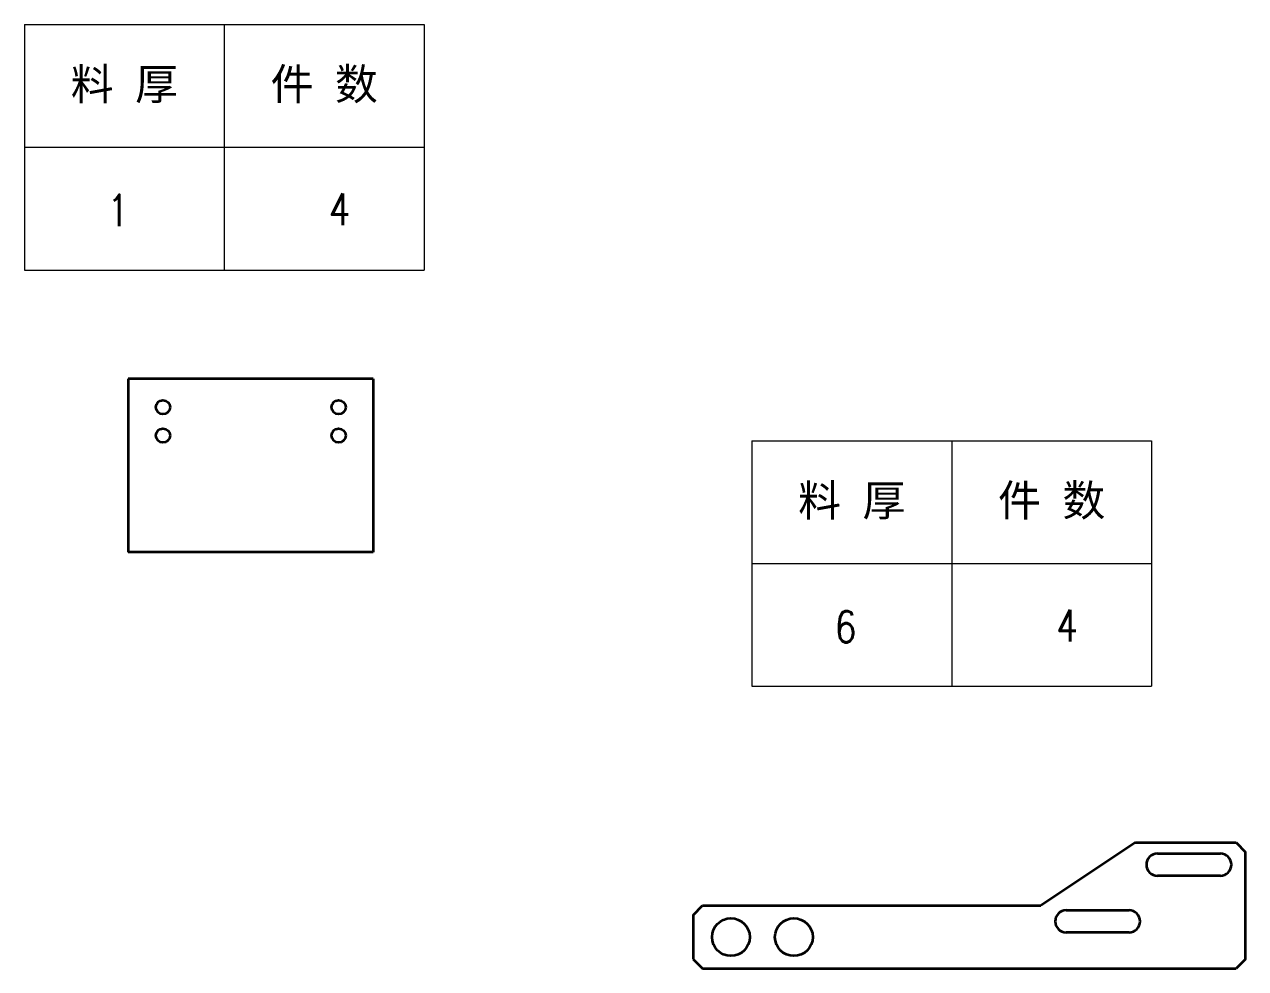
# Model space of a CAD drawing. Header units: millimetres. Extents: x -24576 to 201447, y -42879 to 13513.
# Drawn here: x 39760.6 to 40148.5, y 6594.4 to 6894.2 of the extents above; entities that cross this region are included whole.
import ezdxf
from ezdxf.enums import TextEntityAlignment as Align

# ---------------------------------------------------------------- set-up
doc = ezdxf.new("R2010")
doc.units = ezdxf.units.MM
doc.header["$LTSCALE"] = 0.5
doc.layers.add('标注线', color=3, linetype='Continuous', lineweight=18)
doc.styles.add('DIM', font='romans.shx', dxfattribs={"width": 0.8, "bigfont": 'bigfont.shx'})
doc.styles.get("Standard").update_dxf_attribs({"font": 'simplex.shx'})

# ---------------------------------------------------------------- blocks, each defined once
blk = doc.blocks.new('*T56')
at = {"color": 0, "linetype": 'ByBlock', "lineweight": -2, "transparency": 16777216}
for p, q in [((0, 0), (127, 0)), ((0, 0), (0, -78)), ((63.5, 0), (63.5, -78)), ((127, 0), (127, -78)), ((0, -39), (127, -39)), ((0, -78), (127, -78))]:
    blk.add_line(p, q, dxfattribs=at)
at = {"color": 0, "transparency": 16777216, "char_height": 10, "width": 60.5, "attachment_point": 5}
for s, insert in [('{\\fSimSun|b0|i0|c134|p2;料 厚}', (31.75, -19.5)), ('{\\fSimSun|b0|i0|c134|p2;件 数}', (95.25, -19.5))]:
    blk.add_mtext(s, dxfattribs=dict(at, insert=insert))
blk = doc.blocks.new('拆图参数')
blk.add_blockref('*T56', (-63.5, 78))
at = {"style": 'DIM', "width": 0.8}
blk.add_attdef('6', text='', height=10, dxfattribs=at).set_placement((-37.13, 18.91), align=Align.MIDDLE_LEFT)
blk.add_attdef('1', text='', height=10, dxfattribs=at).set_placement((36.65, 19.27), align=Align.MIDDLE_CENTER)

msp = doc.modelspace()

# ---------------------------------------------------------------- linework, layer by layer
at = {"color": 7, "lineweight": 35}
for p, q in [((39793.609, 6781.67), (39793.609, 6726.67)), ((39871.409, 6781.67), (39793.609, 6781.67)), ((39871.409, 6781.67), (39871.409, 6726.67)), ((39871.409, 6726.67), (39793.609, 6726.67)), ((40113.531, 6634.394), (40083.531, 6614.394)), ((40113.531, 6634.394), (40145.531, 6634.394)), ((40120.531, 6630.894), (40140.531, 6630.894)), ((40148.531, 6597.394), (40148.531, 6631.394)), ((40140.531, 6623.894), (40120.531, 6623.894)), ((39973.031, 6611.394), (39976.031, 6614.394)), ((39976.031, 6614.394), (40083.531, 6614.394)), ((40091.531, 6612.894), (40111.531, 6612.894)), ((40111.531, 6605.894), (40091.531, 6605.894)), ((39973.031, 6597.394), (39976.031, 6594.394)), ((39976.031, 6594.394), (40145.531, 6594.394))]:
    msp.add_line(p, q, dxfattribs=at)
at = {"color": 7, "lineweight": 35, "ltscale": 0.106066}
for p, q in [((40145.531, 6634.394), (40148.531, 6631.394)), ((40148.531, 6597.394), (40145.531, 6594.394))]:
    msp.add_line(p, q, dxfattribs=at)
at = {"color": 7, "lineweight": 35, "ltscale": 0.375}
msp.add_line((39973.031, 6611.394), (39973.031, 6597.394), dxfattribs=at)
at = {"color": 7, "lineweight": 35}
for centre, radius in [((39804.609, 6772.67), 2.25), ((39860.409, 6772.67), 2.25), ((39804.609, 6763.67), 2.25), ((39860.409, 6763.67), 2.25), ((39985.031, 6604.394), 6), ((40005.031, 6604.394), 6)]:
    msp.add_circle(centre, radius, dxfattribs=at)
for centre, radius, start, end in [((39804.609, 6772.67), 2.25, 28.64745, 33.75), ((39860.409, 6772.67), 2.25, 146.25, 151.35255), ((39804.609, 6763.67), 2.25, 28.64745, 33.75), ((39860.409, 6763.67), 2.25, 146.25, 151.35255), ((40120.531, 6627.394), 3.5, 90, 270), ((40140.531, 6627.394), 3.5, 270, 90), ((40091.531, 6609.394), 3.5, 90, 270), ((40111.531, 6609.394), 3.5, 270, 90)]:
    msp.add_arc(centre, radius, start, end, dxfattribs=at)

# ---------------------------------------------------------------- block references
at = {"layer": '标注线'}
for p, values in [((39824.102, 6816.246), {'1': '4', '6': '1'}), ((40055.182, 6684.035), {'1': '4', '6': '6'})]:
    msp.add_blockref('拆图参数', p, dxfattribs=at).add_auto_attribs(values)

doc.saveas('drawing.dxf')
